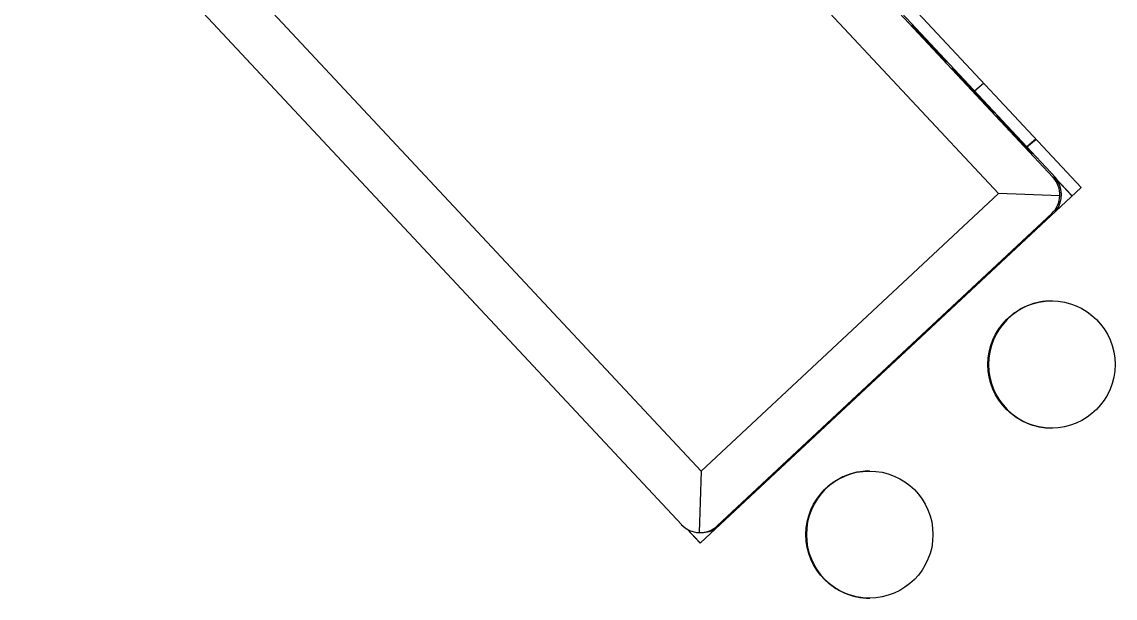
# Model space of a CAD drawing. Header units: millimetres. Extents: x -551930 to 36223, y -1733730 to 8014.
# Drawn here: x -551812.113 to -551807.277, y -1733490.449 to -1733487.899 of the extents above; entities that cross this region are included whole.
import ezdxf

# ---------------------------------------------------------------- set-up
doc = ezdxf.new("R2010")
doc.units = ezdxf.units.MM
doc.layers.get('0').update_dxf_attribs({"lineweight": 35})

msp = doc.modelspace()

# ---------------------------------------------------------------- linework, layer by layer
at = {"color": 7, "linetype": 'Continuous', "lineweight": 25}
for p, q in [((-551810.4987, -1733485.3426), (-551807.4276, -1733488.6317)), ((-551807.5514, -1733488.5879), (-551810.4689, -1733485.4632)), ((-551810.4584, -1733485.4632), (-551807.5408, -1733488.5879)), ((-551810.5572, -1733485.699), (-551807.7932, -1733488.6592)), ((-551809.1088, -1733489.8876), (-551811.8728, -1733486.9274)), ((-551812.1135, -1733486.9988), (-551809.1959, -1733490.1234)), ((-551808.0785, -1733488.0193), (-551808.0775, -1733488.0201)), ((-551808.0001, -1733488.1035), (-551808, -1733488.1035)), ((-551807.9166, -1733488.1929), (-551808.0001, -1733488.1035)), ((-551808, -1733488.1035), (-551808, -1733488.1035)), ((-551807.9992, -1733488.1035), (-551807.9992, -1733488.1035)), ((-551807.9992, -1733488.1035), (-551807.9334, -1733488.174)), ((-551807.9825, -1733488.1222), (-551807.9819, -1733488.1222)), ((-551807.9819, -1733488.1222), (-551807.9823, -1733488.1225)), ((-551807.9341, -1733488.174), (-551807.9342, -1733488.1741)), ((-551807.934, -1733488.174), (-551807.9341, -1733488.174)), ((-551807.9236, -1733488.1851), (-551807.934, -1733488.174)), ((-551807.934, -1733488.174), (-551807.8961, -1733488.2144)), ((-551807.9334, -1733488.174), (-551807.934, -1733488.174)), ((-551807.934, -1733488.174), (-551807.934, -1733488.174)), ((-551807.8917, -1733488.2195), (-551807.9236, -1733488.1851)), ((-551807.9166, -1733488.1929), (-551807.9166, -1733488.1929)), ((-551807.8975, -1733488.2127), (-551807.8252, -1733488.2902)), ((-551807.8975, -1733488.2127), (-551807.8975, -1733488.2127)), ((-551807.8952, -1733488.2158), (-551807.8952, -1733488.2158)), ((-551807.8118, -1733488.3051), (-551807.8952, -1733488.2158)), ((-551807.8952, -1733488.2158), (-551807.8952, -1733488.2158)), ((-551807.8914, -1733488.2195), (-551807.8916, -1733488.2197)), ((-551807.8914, -1733488.2195), (-551807.8537, -1733488.2601)), ((-551807.8737, -1733488.2383), (-551807.8914, -1733488.2195)), ((-551807.8845, -1733488.2273), (-551807.8845, -1733488.2273)), ((-551807.8788, -1733488.2328), (-551807.8789, -1733488.2329)), ((-551807.8265, -1733488.2894), (-551807.8265, -1733488.2894)), ((-551807.8252, -1733488.2902), (-551807.8252, -1733488.2902)), ((-551807.8118, -1733488.3051), (-551807.8118, -1733488.3051)), ((-551807.7436, -1733488.3781), (-551807.7138, -1733488.41)), ((-551807.6989, -1733488.4254), (-551807.6444, -1733488.4838)), ((-551807.667, -1733488.4527), (-551807.6266, -1733488.4186)), ((-551807.6445, -1733488.4838), (-551807.6754, -1733488.4506)), ((-551807.6444, -1733488.4838), (-551807.6445, -1733488.4838)), ((-551807.5441, -1733488.5879), (-551807.5514, -1733488.5879)), ((-551807.468, -1733488.6694), (-551807.5441, -1733488.5879)), ((-551807.5408, -1733488.5879), (-551807.5432, -1733488.5879)), ((-551807.5432, -1733488.5879), (-551807.4675, -1733488.6689)), ((-551807.5285, -1733488.6036), (-551807.5408, -1733488.5879)), ((-551809.1133, -1733490.2056), (-551807.4276, -1733488.6317)), ((-551807.7932, -1733488.6592), (-551809.1088, -1733489.8876)), ((-551807.5213, -1733488.6685), (-551807.7932, -1733488.6592)), ((-551809.0369, -1733490.1289), (-551807.5568, -1733488.7469)), ((-551809.1088, -1733489.8876), (-551809.1176, -1733490.1591)), ((-551809.1718, -1733490.143), (-551809.1133, -1733490.2056)), ((-551809.1687, -1733490.1448), (-551809.1125, -1733490.2049)), ((-551809.1138, -1733490.1591), (-551809.1064, -1733490.1591))]:
    msp.add_line(p, q, dxfattribs=at)
at = {"color": 8, "linetype": 'Continuous', "lineweight": 25}
for p, q in [((-551807.9855, -1733488.1191), (-551807.9855, -1733488.1191)), ((-551807.9825, -1733488.1222), (-551807.9826, -1733488.1222)), ((-551807.8988, -1733488.2044), (-551807.8584, -1733488.1704)), ((-551807.8961, -1733488.2144), (-551807.8963, -1733488.2145)), ((-551807.8537, -1733488.2601), (-551807.8538, -1733488.2602)), ((-551807.6274, -1733488.4178), (-551807.6678, -1733488.4519)), ((-551807.5568, -1733488.7469), (-551807.551, -1733488.7469)), ((-551809.0311, -1733490.1289), (-551809.0369, -1733490.1289))]:
    msp.add_line(p, q, dxfattribs=at)
at = {"color": 7, "linetype": 'Continuous', "lineweight": 25}
for centre in [(-551807.558, -1733489.4152), (-551808.3638, -1733490.1677)]:
    msp.add_circle(centre, 0.2812, dxfattribs=at)
for centre, radius, start, end in [((-551807.6263, -1733488.6646), 0.1125, 320.5841, 43.0369), ((-551807.5565, -1733489.4152), 0.2813, 90.0001, 269.9999), ((-551807.5565, -1733489.4152), 0.2813, 90.0002, 223.037), ((-551807.5557, -1733489.4152), 0.2813, 90.0001, 269.9999), ((-551807.5565, -1733489.4152), 0.2812, 223.0369, 270), ((-551808.3624, -1733490.1677), 0.2813, 90.0001, 269.9999), ((-551808.3624, -1733490.1677), 0.2813, 90.0002, 223.037), ((-551808.3615, -1733490.1677), 0.2813, 90.0001, 269.9999), ((-551809.1064, -1733490.0466), 0.1125, 270, 305.4902), ((-551808.3624, -1733490.1677), 0.2812, 223.0369, 270)]:
    msp.add_arc(centre, radius, start, end, dxfattribs=at)
for centre, major_axis, ratio, start_param, end_param in [((-551807.6339, -1733488.6646), (0.1049, 0.0414), 0.997469, 5.87249, 6.657888), ((-551807.6339, -1733488.6646), (0.1034, -0.0449), 0.997469, 5.874284, 6.659682), ((-551809.114, -1733490.0466), (-0.0413, 0.1047), 0.99746, 1.947231, 2.732629), ((-551809.114, -1733490.0466), (0.1034, -0.0449), 0.997469, 5.088885, 5.874284)]:
    msp.add_ellipse(centre, major_axis=major_axis, ratio=ratio, start_param=start_param, end_param=end_param, dxfattribs=at)
for points, knots in [([(-551808.1755, -1733487.9152), (-551808.1749, -1733487.9157), (-551808.174, -1733487.9167), (-551808.1673, -1733487.9237), (-551808.1645, -1733487.9267)], [0, 0, 0, 0, 0.574922, 1, 1, 1, 1]), ([(-551808.1682, -1733487.9232), (-551808.1706, -1733487.9206), (-551808.1748, -1733487.916), (-551808.1752, -1733487.9155), (-551808.1755, -1733487.9152)], [0, 0, 0, 0, 0.557464, 1, 1, 1, 1]), ([(-551808.1551, -1733487.9373), (-551808.1579, -1733487.9344), (-551808.1633, -1733487.9285), (-551808.1666, -1733487.925), (-551808.1682, -1733487.9232)], [0, 0, 0, 0, 0.512268, 1, 1, 1, 1]), ([(-551808.1645, -1733487.9267), (-551808.1608, -1733487.9306), (-551808.1539, -1733487.938), (-551808.1358, -1733487.9573), (-551808.1173, -1733487.977), (-551808.1053, -1733487.9899), (-551808.0994, -1733487.9962)], [0, 0, 0, 0, 0.317893, 0.602629, 0.806231, 1, 1, 1, 1]), ([(-551808.1003, -1733487.9962), (-551808.1064, -1733487.9896), (-551808.1185, -1733487.9767), (-551808.1388, -1733487.9549), (-551808.1488, -1733487.9442), (-551808.1551, -1733487.9373)], [0, 0, 0, 0, 0.27263, 0.539811, 1, 1, 1, 1]), ([(-551808.1231, -1733487.9714), (-551808.1232, -1733487.9713), (-551808.1235, -1733487.9711), (-551808.1208, -1733487.9741), (-551808.1199, -1733487.975)], [0, 0, 0, 0, 0.679461, 1, 1, 1, 1]), ([(-551808.1117, -1733487.983), (-551808.1133, -1733487.9814), (-551808.1167, -1733487.9777), (-551808.1196, -1733487.9746), (-551808.1223, -1733487.9719), (-551808.1225, -1733487.9718), (-551808.1228, -1733487.9715), (-551808.1231, -1733487.9714)], [0, 0, 0, 0, 0.054973, 0.123401, 0.216292, 0.495048, 1, 1, 1, 1]), ([(-551808.1199, -1733487.975), (-551808.1192, -1733487.9758), (-551808.1181, -1733487.977), (-551808.1153, -1733487.98), (-551808.1113, -1733487.9843), (-551808.106, -1733487.9901), (-551808.1019, -1733487.9944), (-551808.0997, -1733487.9968)], [0, 0, 0, 0, 0.261046, 0.462346, 0.617822, 0.796625, 1, 1, 1, 1]), ([(-551808.1, -1733487.9955), (-551808.1026, -1733487.9928), (-551808.1069, -1733487.9881), (-551808.1103, -1733487.9845), (-551808.1117, -1733487.983)], [0, 0, 0, 0, 0.588695, 1, 1, 1, 1]), ([(-551808.0861, -1733488.0105), (-551808.087, -1733488.0096), (-551808.0888, -1733488.0076), (-551808.0936, -1733488.0025), (-551808.0975, -1733487.9983), (-551808.1, -1733487.9955)], [0, 0, 0, 0, 0.2487736, 0.5115013, 1, 1, 1, 1]), ([(-551808.0343, -1733488.0666), (-551808.038, -1733488.0628), (-551808.0448, -1733488.0555), (-551808.0628, -1733488.0363), (-551808.0814, -1733488.0165), (-551808.094, -1733488.0029), (-551808.1003, -1733487.9962)], [0, 0, 0, 0, 0.31862, 0.592578, 0.796831, 1, 1, 1, 1]), ([(-551808.0997, -1733487.9968), (-551808.0982, -1733487.9984), (-551808.0954, -1733488.0014), (-551808.0907, -1733488.0064), (-551808.0883, -1733488.009), (-551808.0869, -1733488.0105)], [0, 0, 0, 0, 0.311448, 0.588789, 1, 1, 1, 1]), ([(-551808.0994, -1733487.9962), (-551808.0919, -1733488.0042), (-551808.0764, -1733488.0208), (-551808.0578, -1733488.0408), (-551808.0435, -1733488.0561), (-551808.0382, -1733488.0619), (-551808.0355, -1733488.0648)], [0, 0, 0, 0, 0.2564055, 0.5320271, 0.7592662, 1, 1, 1, 1]), ([(-551808.0869, -1733488.0105), (-551808.0856, -1733488.0119), (-551808.0828, -1733488.0148), (-551808.0797, -1733488.0181), (-551808.079, -1733488.0188), (-551808.0785, -1733488.0193)], [0, 0, 0, 0, 0.2282099, 0.4926458, 1, 1, 1, 1]), ([(-551808.078, -1733488.0193), (-551808.0787, -1733488.0185), (-551808.0796, -1733488.0175), (-551808.0831, -1733488.0137), (-551808.0852, -1733488.0115), (-551808.0861, -1733488.0105)], [0, 0, 0, 0, 0.659359, 0.847115, 1, 1, 1, 1]), ([(-551808.0775, -1733488.0201), (-551808.0774, -1733488.0202), (-551808.0772, -1733488.0203), (-551808.0778, -1733488.0195), (-551808.078, -1733488.0193)], [0, 0, 0, 0, 0.736491, 1, 1, 1, 1]), ([(-551808.0355, -1733488.0648), (-551808.0319, -1733488.0687), (-551808.0252, -1733488.076), (-551808.0246, -1733488.0767), (-551808.0243, -1733488.0771)], [0, 0, 0, 0, 0.545849, 1, 1, 1, 1]), ([(-551808.0243, -1733488.0771), (-551808.0248, -1733488.0766), (-551808.0257, -1733488.0757), (-551808.0317, -1733488.0694), (-551808.0343, -1733488.0666)], [0, 0, 0, 0, 0.571125, 1, 1, 1, 1]), ([(-551808, -1733488.1035), (-551807.9966, -1733488.1072), (-551807.991, -1733488.1131), (-551807.987, -1733488.1174), (-551807.9855, -1733488.1191)], [0, 0, 0, 0, 0.612358, 1, 1, 1, 1]), ([(-551807.9819, -1733488.1222), (-551807.9819, -1733488.1221), (-551807.982, -1733488.122), (-551807.984, -1733488.1198), (-551807.9861, -1733488.1176), (-551807.9894, -1733488.114), (-551807.9939, -1733488.1092), (-551807.9973, -1733488.1056), (-551807.9992, -1733488.1035)], [0, 0, 0, 0, 0.453498, 0.559273, 0.634784, 0.732075, 0.852115, 1, 1, 1, 1]), ([(-551807.9855, -1733488.1191), (-551807.9852, -1733488.1194), (-551807.9845, -1733488.1202), (-551807.9837, -1733488.121), (-551807.9827, -1733488.1221), (-551807.9826, -1733488.1221), (-551807.9825, -1733488.1222)], [0, 0, 0, 0, 0.077689, 0.182578, 0.407432, 1, 1, 1, 1]), ([(-551807.9341, -1733488.174), (-551807.9341, -1733488.1741), (-551807.934, -1733488.1741), (-551807.9319, -1733488.1764), (-551807.9298, -1733488.1787), (-551807.9265, -1733488.1823), (-551807.922, -1733488.1871), (-551807.9185, -1733488.1908), (-551807.9166, -1733488.1929)], [0, 0, 0, 0, 0.454358, 0.560822, 0.637186, 0.734571, 0.853722, 1, 1, 1, 1]), ([(-551807.8788, -1733488.2328), (-551807.8789, -1733488.2327), (-551807.8791, -1733488.2325), (-551807.8809, -1733488.2306), (-551807.8841, -1733488.2271), (-551807.89, -1733488.2208), (-551807.8947, -1733488.2157), (-551807.8975, -1733488.2127)], [0, 0, 0, 0, 0.132834, 0.26475, 0.412507, 0.655092, 1, 1, 1, 1]), ([(-551807.8961, -1733488.2144), (-551807.8926, -1733488.2181), (-551807.8872, -1733488.2239), (-551807.8814, -1733488.2301), (-551807.8792, -1733488.2324), (-551807.8789, -1733488.2327), (-551807.8788, -1733488.2328)], [0, 0, 0, 0, 0.460505, 0.721278, 0.866085, 1, 1, 1, 1]), ([(-551807.8952, -1733488.2158), (-551807.8939, -1733488.2171), (-551807.8917, -1733488.2196), (-551807.8886, -1733488.2228), (-551807.8866, -1733488.225), (-551807.8854, -1733488.2263), (-551807.8846, -1733488.2271), (-551807.8845, -1733488.2272), (-551807.8845, -1733488.2273)], [0, 0, 0, 0, 0.271163, 0.491027, 0.674462, 0.796486, 0.902227, 1, 1, 1, 1]), ([(-551807.8845, -1733488.2273), (-551807.8846, -1733488.2271), (-551807.885, -1733488.2267), (-551807.8875, -1733488.224), (-551807.89, -1733488.2213), (-551807.8917, -1733488.2195)], [0, 0, 0, 0, 0.171029, 0.423977, 1, 1, 1, 1]), ([(-551807.8252, -1733488.2902), (-551807.8288, -1733488.2863), (-551807.836, -1733488.2786), (-551807.8538, -1733488.2596), (-551807.865, -1733488.2477), (-551807.8737, -1733488.2383)], [0, 0, 0, 0, 0.1843615, 0.3598133, 1, 1, 1, 1]), ([(-551807.8537, -1733488.2601), (-551807.8473, -1733488.2669), (-551807.8387, -1733488.2762), (-551807.829, -1733488.2867), (-551807.8265, -1733488.2894)], [0, 0, 0, 0, 0.743305, 1, 1, 1, 1]), ([(-551807.8265, -1733488.2894), (-551807.8241, -1733488.2919), (-551807.8198, -1733488.2966), (-551807.8143, -1733488.3025), (-551807.8118, -1733488.3051)], [0, 0, 0, 0, 0.543798, 1, 1, 1, 1]), ([(-551807.8018, -1733488.316), (-551807.8014, -1733488.3164), (-551807.8006, -1733488.3172), (-551807.7945, -1733488.3238), (-551807.7851, -1733488.3339), (-551807.7778, -1733488.3417), (-551807.7736, -1733488.3461)], [0, 0, 0, 0, 0.210251, 0.438964, 0.678337, 1, 1, 1, 1]), ([(-551807.7287, -1733488.3945), (-551807.7389, -1733488.3835), (-551807.7576, -1733488.3635), (-551807.7792, -1733488.3403), (-551807.7919, -1733488.3267), (-551807.7975, -1733488.3207), (-551807.8012, -1733488.3167), (-551807.8016, -1733488.3162), (-551807.8018, -1733488.316)], [0, 0, 0, 0, 0.353999, 0.649627, 0.759941, 0.850952, 0.928717, 1, 1, 1, 1]), ([(-551807.8013, -1733488.316), (-551807.8, -1733488.3173), (-551807.7974, -1733488.32), (-551807.7789, -1733488.3397), (-551807.7563, -1733488.3639), (-551807.7403, -1733488.381), (-551807.732, -1733488.39)], [0, 0, 0, 0, 0.25283, 0.525018, 0.751655, 1, 1, 1, 1]), ([(-551807.7577, -1733488.3629), (-551807.7653, -1733488.3547), (-551807.7791, -1733488.3399), (-551807.7932, -1733488.3247), (-551807.8002, -1733488.3172), (-551807.8009, -1733488.3164), (-551807.8013, -1733488.316)], [0, 0, 0, 0, 0.329571, 0.599339, 0.796677, 1, 1, 1, 1]), ([(-551807.7959, -1733488.3221), (-551807.7952, -1733488.3228), (-551807.7939, -1733488.3242), (-551807.7849, -1733488.3338), (-551807.7725, -1733488.347), (-551807.7629, -1733488.3573), (-551807.7577, -1733488.3629)], [0, 0, 0, 0, 0.22406, 0.477874, 0.715637, 1, 1, 1, 1]), ([(-551807.7736, -1733488.3461), (-551807.7773, -1733488.3421), (-551807.7843, -1733488.3347), (-551807.7915, -1733488.3269), (-551807.7953, -1733488.3228), (-551807.7957, -1733488.3224), (-551807.7959, -1733488.3221)], [0, 0, 0, 0, 0.317991, 0.591007, 0.792511, 1, 1, 1, 1]), ([(-551807.7727, -1733488.3471), (-551807.7726, -1733488.3473), (-551807.7723, -1733488.3477), (-551807.7696, -1733488.3505), (-551807.7655, -1733488.3549), (-551807.7579, -1733488.3631), (-551807.7435, -1733488.3785), (-551807.7315, -1733488.3914), (-551807.7244, -1733488.399)], [0, 0, 0, 0, 0.082507, 0.169545, 0.268715, 0.386043, 0.638646, 1, 1, 1, 1]), ([(-551807.7629, -1733488.3576), (-551807.7646, -1733488.3558), (-551807.7676, -1733488.3525), (-551807.7708, -1733488.3492), (-551807.7725, -1733488.3474), (-551807.7726, -1733488.3472), (-551807.7727, -1733488.3471)], [0, 0, 0, 0, 0.311837, 0.584744, 0.789053, 1, 1, 1, 1]), ([(-551807.7639, -1733488.3564), (-551807.7637, -1733488.3565), (-551807.7635, -1733488.3567), (-551807.7613, -1733488.3591), (-551807.7576, -1733488.3632), (-551807.7513, -1733488.3698), (-551807.7464, -1733488.3751), (-551807.7436, -1733488.3781)], [0, 0, 0, 0, 0.155654, 0.306588, 0.470114, 0.701011, 1, 1, 1, 1]), ([(-551807.7454, -1733488.376), (-551807.7482, -1733488.3731), (-551807.7536, -1733488.3673), (-551807.7596, -1733488.3609), (-551807.7633, -1733488.357), (-551807.7637, -1733488.3566), (-551807.7639, -1733488.3564)], [0, 0, 0, 0, 0.2907808, 0.5745326, 0.7875189, 1, 1, 1, 1]), ([(-551807.7396, -1733488.3826), (-551807.7449, -1733488.3769), (-551807.7517, -1733488.3696), (-551807.7595, -1733488.3612), (-551807.7619, -1733488.3587), (-551807.7629, -1733488.3576)], [0, 0, 0, 0, 0.677418, 0.860576, 1, 1, 1, 1]), ([(-551807.7288, -1733488.3934), (-551807.7306, -1733488.3915), (-551807.7342, -1733488.3876), (-551807.7393, -1733488.3822), (-551807.7437, -1733488.3774), (-551807.7492, -1733488.3717), (-551807.7521, -1733488.3686), (-551807.7525, -1733488.3682), (-551807.7527, -1733488.368)], [0, 0, 0, 0, 0.085404, 0.171055, 0.264668, 0.373889, 0.624983, 1, 1, 1, 1]), ([(-551807.7527, -1733488.368), (-551807.7526, -1733488.3682), (-551807.7523, -1733488.3685), (-551807.75, -1733488.371), (-551807.7449, -1733488.3765), (-551807.7382, -1733488.3837), (-551807.7326, -1733488.3898), (-551807.7299, -1733488.3926)], [0, 0, 0, 0, 0.305103, 0.5343, 0.700888, 0.857374, 1, 1, 1, 1]), ([(-551807.7248, -1733488.3982), (-551807.7256, -1733488.3973), (-551807.728, -1733488.3947), (-551807.7348, -1733488.3874), (-551807.7409, -1733488.3809), (-551807.7454, -1733488.376)], [0, 0, 0, 0, 0.122215, 0.340922, 1, 1, 1, 1]), ([(-551807.6755, -1733488.4512), (-551807.6768, -1733488.4498), (-551807.6796, -1733488.4469), (-551807.6854, -1733488.4406), (-551807.7053, -1733488.4193), (-551807.7237, -1733488.3996), (-551807.7396, -1733488.3826)], [0, 0, 0, 0, 0.080594, 0.17103, 0.281876, 1, 1, 1, 1]), ([(-551807.732, -1733488.39), (-551807.7258, -1733488.3966), (-551807.7145, -1733488.4087), (-551807.7038, -1733488.4202), (-551807.6989, -1733488.4254)], [0, 0, 0, 0, 0.543094, 1, 1, 1, 1]), ([(-551807.7299, -1733488.3926), (-551807.7274, -1733488.3953), (-551807.7224, -1733488.4006), (-551807.7158, -1733488.4077), (-551807.7094, -1733488.4145), (-551807.7062, -1733488.4179), (-551807.7058, -1733488.4183), (-551807.7056, -1733488.4184)], [0, 0, 0, 0, 0.125889, 0.252902, 0.399096, 0.644141, 1, 1, 1, 1]), ([(-551807.7133, -1733488.41), (-551807.7143, -1733488.4089), (-551807.7164, -1733488.4067), (-551807.7216, -1733488.4011), (-551807.726, -1733488.3964), (-551807.7288, -1733488.3934)], [0, 0, 0, 0, 0.284814, 0.553767, 1, 1, 1, 1]), ([(-551807.6776, -1733488.4492), (-551807.6865, -1733488.4396), (-551807.7032, -1733488.4218), (-551807.7206, -1733488.4031), (-551807.7287, -1733488.3945)], [0, 0, 0, 0, 0.534789, 1, 1, 1, 1]), ([(-551807.6597, -1733488.4676), (-551807.661, -1733488.4662), (-551807.6637, -1733488.4635), (-551807.6839, -1733488.4419), (-551807.7048, -1733488.4196), (-551807.7185, -1733488.4049), (-551807.7248, -1733488.3982)], [0, 0, 0, 0, 0.280934, 0.563966, 0.801992, 1, 1, 1, 1]), ([(-551807.7244, -1733488.399), (-551807.7172, -1733488.4067), (-551807.7044, -1733488.4205), (-551807.6895, -1733488.4364), (-551807.6807, -1733488.4457), (-551807.6762, -1733488.4506), (-551807.6734, -1733488.4536), (-551807.673, -1733488.4539), (-551807.6729, -1733488.4541)], [0, 0, 0, 0, 0.3456794, 0.6179471, 0.7292854, 0.8248724, 0.9119782, 1, 1, 1, 1]), ([(-551807.7138, -1733488.41), (-551807.7025, -1733488.4222), (-551807.6853, -1733488.4405), (-551807.6695, -1733488.4575), (-551807.6641, -1733488.4633)], [0, 0, 0, 0, 0.66095, 1, 1, 1, 1]), ([(-551807.7056, -1733488.4184), (-551807.7058, -1733488.4182), (-551807.7061, -1733488.4178), (-551807.7098, -1733488.4139), (-551807.7122, -1733488.4112), (-551807.7133, -1733488.41)], [0, 0, 0, 0, 0.658123, 0.84609, 1, 1, 1, 1]), ([(-551807.6447, -1733488.4842), (-551807.6452, -1733488.4836), (-551807.6464, -1733488.4824), (-551807.6572, -1733488.471), (-551807.6698, -1733488.4575), (-551807.6776, -1733488.4492)], [0, 0, 0, 0, 0.272733, 0.550867, 1, 1, 1, 1]), ([(-551807.6729, -1733488.4541), (-551807.673, -1733488.454), (-551807.6732, -1733488.4537), (-551807.6748, -1733488.452), (-551807.6755, -1733488.4512)], [0, 0, 0, 0, 0.5734142, 1, 1, 1, 1]), ([(-551807.6754, -1733488.4506), (-551807.6727, -1733488.4536), (-551807.6682, -1733488.4584), (-551807.665, -1733488.4618), (-551807.6638, -1733488.4631)], [0, 0, 0, 0, 0.614874, 1, 1, 1, 1]), ([(-551807.6641, -1733488.4633), (-551807.6608, -1733488.4669), (-551807.6544, -1733488.4737), (-551807.6483, -1733488.4803), (-551807.6451, -1733488.4837), (-551807.6448, -1733488.484), (-551807.6447, -1733488.4842)], [0, 0, 0, 0, 0.286284, 0.553311, 0.767819, 1, 1, 1, 1]), ([(-551807.6638, -1733488.4631), (-551807.6625, -1733488.4646), (-551807.6601, -1733488.4671), (-551807.6598, -1733488.4675), (-551807.6597, -1733488.4676)], [0, 0, 0, 0, 0.56103, 1, 1, 1, 1])]:
    msp.add_open_spline(points, degree=3, knots=knots, dxfattribs=at)

doc.saveas('drawing.dxf')
